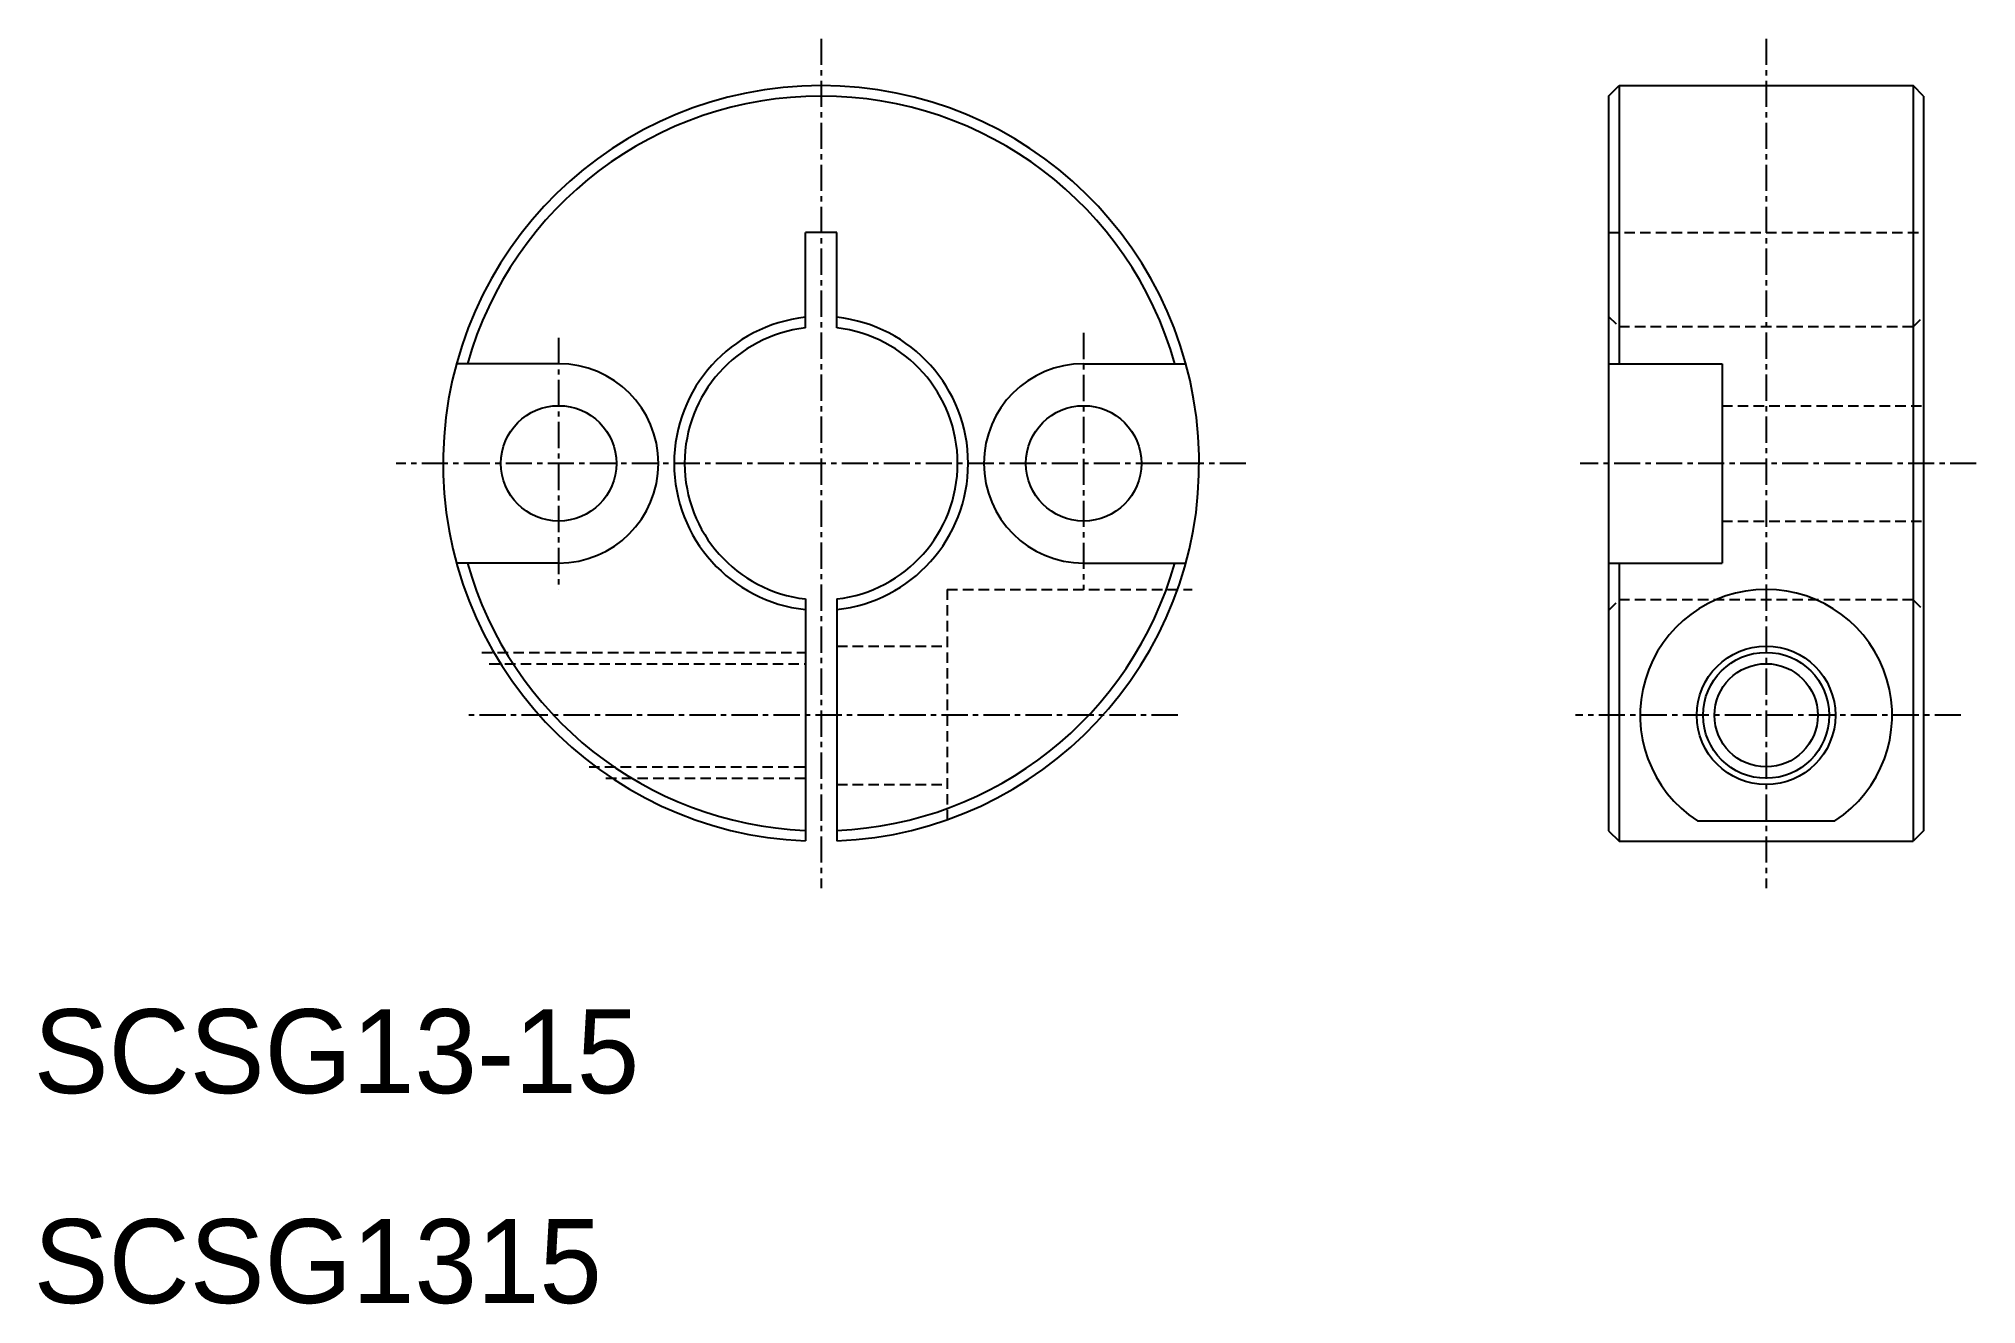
# Model space of a CAD drawing. Extents: x 10.2 to 102.5, y 9.9 to 70.2.
import ezdxf

# ---------------------------------------------------------------- set-up
doc = ezdxf.new("R2010")
doc.units = 0
doc.linetypes.add('CENTER', pattern=[2, 1.25, -0.25, 0.25, -0.25])
doc.linetypes.add('DASHED', pattern=[0.75, 0.5, -0.25])
doc.layers.get('0').update_dxf_attribs({"linetype": 'CONTINUOUS'})
doc.layers.add('CENTER', color=1, linetype='CENTER')

msp = doc.modelspace()

# ---------------------------------------------------------------- linework, layer by layer
at = {"color": 7, "linetype": 'CONTINUOUS'}
for p, q in [((85, 67.5), (85.5, 68)), ((85, 67.5), (85, 32.5)), ((85.5, 68), (85.5, 54.75)), ((85.5, 68), (99.5, 68)), ((99.5, 68), (99.5, 32)), ((100, 67.5), (99.5, 68)), ((100, 67.5), (100, 32.5)), ((46.75, 56.457), (46.75, 61)), ((48.25, 61), (46.75, 61)), ((48.25, 56.457), (48.25, 61)), ((35, 54.75), (30.138, 54.75)), ((60, 54.75), (64.862, 54.75)), ((85, 54.75), (90.4, 54.75)), ((90.4, 54.75), (90.4, 45.25)), ((35, 45.25), (30.138, 45.25)), ((60, 45.25), (64.862, 45.25)), ((85, 45.25), (90.4, 45.25)), ((85.5, 45.25), (85.5, 32)), ((46.75, 43.543), (46.75, 32.016)), ((48.25, 43.543), (48.25, 32.016)), ((85, 32.5), (85.5, 32)), ((89.226, 32.972), (95.774, 32.972)), ((100, 32.5), (99.5, 32)), ((85.5, 32), (99.5, 32)), ((99.5, 32), (99.5, 32))]:
    msp.add_line(p, q, dxfattribs=at)
at = {"color": 3, "linetype": 'DASHED'}
for p, q in [((85, 61), (100, 61)), ((85, 57), (85.5, 56.5)), ((99.5, 56.5), (85.5, 56.5)), ((99.5, 56.5), (100, 57)), ((90.4, 52.75), (100, 52.75)), ((90.4, 47.25), (100, 47.25)), ((53.5, 44), (65.164, 44)), ((53.5, 44), (53.5, 32.972)), ((85, 43), (85.5, 43.5)), ((99.5, 43.5), (85.5, 43.5)), ((99.5, 43.5), (100, 43)), ((31.345, 41), (46.75, 41)), ((48.25, 41.3), (53.5, 41.3)), ((31.693, 40.459), (46.75, 40.459)), ((36.453, 35.541), (46.75, 35.541)), ((37.253, 35), (46.75, 35)), ((48.25, 34.7), (53.5, 34.7))]:
    msp.add_line(p, q, dxfattribs=at)
at = {"color": 7, "linetype": 'CONTINUOUS'}
for centre, radius in [((35, 50), 2.75), ((60, 50), 2.75), ((92.5, 38), 3.3), ((92.5, 38), 2.458)]:
    msp.add_circle(centre, radius, dxfattribs=at)
at = {"color": 3}
msp.add_circle((92.5, 38), 3, dxfattribs=at)
at = {"color": 7, "linetype": 'CONTINUOUS'}
for centre, radius, start, end in [((47.5, 50), 18, 272.38802, 267.61198), ((47.5, 50), 17.5, 15.74929, 164.25071), ((47.5, 50), 7, 96.15064, 263.84936), ((47.5, 50), 6.5, 96.62581, 263.37419), ((47.5, 50), 7, 276.15064, 83.84936), ((47.5, 50), 6.5, 276.62581, 83.37419), ((35, 50), 4.75, 270, 90), ((60, 50), 4.75, 90, 270), ((47.5, 50), 17.5, 195.74929, 267.47142), ((47.5, 50), 17.5, 272.45629, 344.25071), ((92.5, 38), 6, 303.07474, 236.92526)]:
    msp.add_arc(centre, radius, start, end, dxfattribs=at)
at = {"layer": 'CENTER', "color": 1, "linetype": 'CENTER'}
for p, q in [((47.5, 70.231), (47.5, 29.769)), ((92.5, 70.231), (92.5, 29.769)), ((35, 55.979), (35, 43.97)), ((60, 56.222), (60, 43.97)), ((67.731, 50), (27.269, 50)), ((102.506, 50), (83.637, 50)), ((64.48, 38), (30.52, 38)), ((101.777, 38), (83.418, 38))]:
    msp.add_line(p, q, dxfattribs=at)

# ---------------------------------------------------------------- texts
at = {"color": 7, "linetype": 'CONTINUOUS'}
for s, p in [('SCSG13-15', (10, 20)), ('SCSG1315', (10, 10))]:
    msp.add_text(s, height=4, dxfattribs=at).set_placement(p)

doc.saveas('drawing.dxf')
